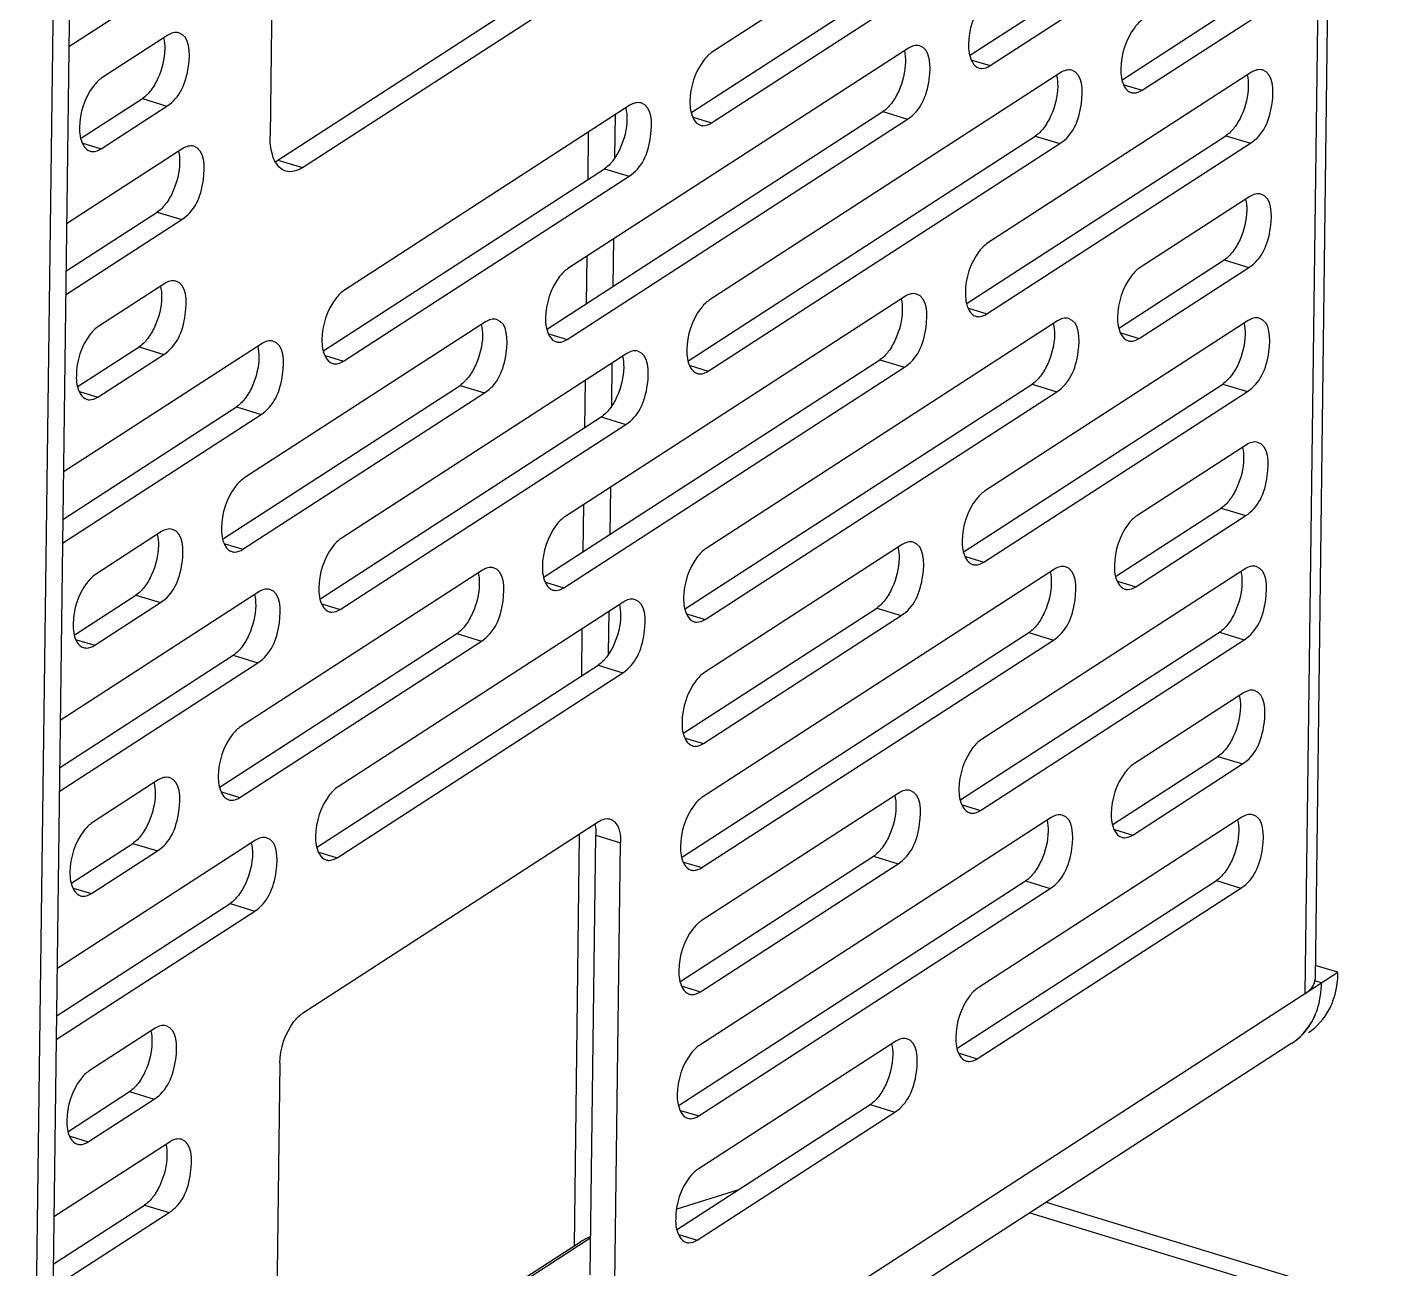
# Model space of a CAD drawing. Header units: millimetres. Extents: x -177 to 18421, y -5017 to 3255.
# Drawn here: x 4771.89 to 4789.21, y -3707.19 to -3691.48 of the extents above; entities that cross this region are included whole.
import ezdxf

# ---------------------------------------------------------------- set-up
doc = ezdxf.new("R2010")
doc.units = ezdxf.units.MM
doc.header["$LTSCALE"] = 46.255
doc.layers.get('0').update_dxf_attribs({"linetype": 'CONTINUOUS'})

msp = doc.modelspace()

# ---------------------------------------------------------------- linework, layer by layer
at = {"color": 7, "linetype": 'Continuous'}
for p, q in [((4788.512, -3668.345), (4788.058, -3703.712)), ((4788.635, -3668.382), (4788.185, -3703.532)), ((4775.273, -3668.723), (4774.964, -3692.853)), ((4772.679, -3671.233), (4772.102, -3716.298)), ((4785.009, -3688.911), (4780.561, -3691.792)), ((4780.549, -3692.69), (4784.997, -3689.809)), ((4784.073, -3691.965), (4787.41, -3689.805)), ((4772.417, -3691.724), (4773.888, -3690.771)), ((4775.373, -3693.256), (4778.987, -3690.915)), ((4785.999, -3692.276), (4787.389, -3691.376)), ((4773.671, -3691.579), (4772.837, -3692.12)), ((4783.042, -3691.743), (4778.733, -3694.534)), ((4784.968, -3692.054), (4780.52, -3694.934)), ((4783.842, -3691.895), (4784.073, -3691.965)), ((4787.381, -3692.049), (4784.045, -3694.21)), ((4785.768, -3692.206), (4785.999, -3692.276)), ((4773.348, -3692.382), (4773.659, -3692.477)), ((4772.825, -3693.017), (4773.659, -3692.477)), ((4779.518, -3692.467), (4775.904, -3694.808)), ((4782.719, -3692.546), (4783.031, -3692.641)), ((4778.722, -3695.431), (4783.031, -3692.641)), ((4780.318, -3692.619), (4780.549, -3692.69)), ((4784.645, -3692.856), (4784.957, -3692.951)), ((4787.058, -3692.852), (4787.369, -3692.947)), ((4773.859, -3693.016), (4772.388, -3693.969)), ((4772.594, -3692.947), (4772.825, -3693.017)), ((4780.509, -3695.832), (4784.957, -3692.951)), ((4784.033, -3695.108), (4787.369, -3692.947)), ((4775.061, -3693.161), (4775.373, -3693.256)), ((4779.195, -3693.27), (4779.507, -3693.365)), ((4775.893, -3695.706), (4779.507, -3693.365)), ((4787.361, -3693.621), (4785.971, -3694.521)), ((4772.376, -3694.867), (4773.848, -3693.914)), ((4773.536, -3693.819), (4773.848, -3693.914)), ((4787.037, -3694.424), (4787.349, -3694.519)), ((4785.959, -3695.419), (4787.349, -3694.519)), ((4773.631, -3694.722), (4772.797, -3695.262)), ((4783.002, -3694.885), (4778.693, -3697.676)), ((4783.802, -3695.037), (4784.033, -3695.108)), ((4777.691, -3695.209), (4774.633, -3697.189)), ((4784.928, -3695.196), (4780.48, -3698.077)), ((4787.341, -3695.192), (4784.004, -3697.353)), ((4785.728, -3695.348), (4785.959, -3695.419)), ((4774.862, -3695.483), (4772.348, -3697.111)), ((4773.307, -3695.525), (4773.619, -3695.62)), ((4778.491, -3695.361), (4778.722, -3695.431)), ((4772.785, -3696.16), (4773.619, -3695.62)), ((4775.661, -3695.635), (4775.893, -3695.706)), ((4779.478, -3695.61), (4775.864, -3697.95)), ((4782.679, -3695.688), (4782.991, -3695.783)), ((4778.682, -3698.574), (4782.991, -3695.783)), ((4780.278, -3695.762), (4780.509, -3695.832)), ((4777.368, -3696.012), (4777.679, -3696.107)), ((4784.605, -3695.999), (4784.917, -3696.094)), ((4787.017, -3695.995), (4787.329, -3696.09)), ((4772.554, -3696.09), (4772.785, -3696.16)), ((4774.621, -3698.087), (4777.679, -3696.107)), ((4780.469, -3698.975), (4784.917, -3696.094)), ((4783.993, -3698.25), (4787.329, -3696.09)), ((4772.336, -3698.009), (4774.85, -3696.381)), ((4774.538, -3696.286), (4774.85, -3696.381)), ((4775.852, -3698.848), (4779.466, -3696.507)), ((4779.155, -3696.412), (4779.466, -3696.507)), ((4787.32, -3696.763), (4785.93, -3697.663)), ((4786.997, -3697.566), (4787.309, -3697.661)), ((4785.919, -3698.561), (4787.309, -3697.661)), ((4773.59, -3697.864), (4772.756, -3698.405)), ((4774.39, -3698.017), (4774.621, -3698.087)), ((4782.962, -3698.028), (4780.46, -3699.648)), ((4783.762, -3698.18), (4783.993, -3698.25)), ((4777.651, -3698.351), (4774.593, -3700.332)), ((4784.888, -3698.339), (4780.44, -3701.219)), ((4787.3, -3698.334), (4783.964, -3700.495)), ((4774.821, -3698.625), (4772.307, -3700.254)), ((4778.45, -3698.503), (4778.682, -3698.574)), ((4785.688, -3698.491), (4785.919, -3698.561)), ((4772.745, -3699.302), (4773.579, -3698.762)), ((4773.267, -3698.667), (4773.579, -3698.762)), ((4775.621, -3698.778), (4775.852, -3698.848)), ((4779.438, -3698.752), (4775.824, -3701.093)), ((4780.237, -3698.904), (4780.469, -3698.975)), ((4780.448, -3700.546), (4782.95, -3698.926)), ((4782.639, -3698.831), (4782.95, -3698.926)), ((4777.328, -3699.154), (4777.639, -3699.249)), ((4784.565, -3699.141), (4784.876, -3699.236)), ((4786.977, -3699.137), (4787.289, -3699.232)), ((4772.514, -3699.232), (4772.745, -3699.302)), ((4774.581, -3701.23), (4777.639, -3699.249)), ((4780.428, -3702.117), (4784.876, -3699.236)), ((4783.953, -3701.393), (4787.289, -3699.232)), ((4774.498, -3699.428), (4774.81, -3699.523)), ((4772.296, -3701.152), (4774.81, -3699.523)), ((4775.812, -3701.991), (4779.426, -3699.65)), ((4779.114, -3699.555), (4779.426, -3699.65)), ((4787.28, -3699.906), (4785.89, -3700.806)), ((4780.217, -3700.476), (4780.448, -3700.546)), ((4786.957, -3700.709), (4787.269, -3700.804)), ((4785.879, -3701.704), (4787.269, -3700.804)), ((4773.55, -3701.007), (4772.716, -3701.547)), ((4774.35, -3701.159), (4774.581, -3701.23)), ((4782.922, -3701.17), (4780.42, -3702.791)), ((4783.721, -3701.322), (4783.953, -3701.393)), ((4779.126, -3701.532), (4775.373, -3703.963)), ((4784.848, -3701.481), (4780.4, -3704.362)), ((4787.26, -3701.477), (4783.924, -3703.638)), ((4779.087, -3701.706), (4779.399, -3701.801)), ((4785.647, -3701.633), (4785.879, -3701.704)), ((4774.781, -3701.768), (4772.267, -3703.396)), ((4772.705, -3702.445), (4773.539, -3701.905)), ((4773.227, -3701.81), (4773.539, -3701.905)), ((4775.581, -3701.92), (4775.812, -3701.991)), ((4779.327, -3707.368), (4779.399, -3701.801)), ((4780.197, -3702.047), (4780.428, -3702.117)), ((4780.408, -3703.689), (4782.91, -3702.068)), ((4782.599, -3701.973), (4782.91, -3702.068)), ((4786.937, -3702.28), (4787.248, -3702.375)), ((4772.473, -3702.375), (4772.705, -3702.445)), ((4780.388, -3705.26), (4784.836, -3702.379)), ((4783.912, -3704.535), (4787.248, -3702.375)), ((4784.524, -3702.284), (4784.836, -3702.379)), ((4774.458, -3702.571), (4774.77, -3702.666)), ((4772.256, -3704.294), (4774.77, -3702.666)), ((4772.131, -3714.028), (4788.475, -3703.442)), ((4788.475, -3703.442), (4788.187, -3703.355)), ((4780.177, -3703.618), (4780.408, -3703.689)), ((4773.51, -3704.149), (4772.676, -3704.69)), ((4787.893, -3704.339), (4772.124, -3714.552)), ((4782.881, -3704.313), (4780.379, -3705.933)), ((4783.681, -3704.465), (4783.912, -3704.535)), ((4775.089, -3704.592), (4775.018, -3710.159)), ((4772.664, -3705.587), (4773.498, -3705.047)), ((4773.187, -3704.952), (4773.498, -3705.047)), ((4780.157, -3705.189), (4780.388, -3705.26)), ((4780.368, -3706.831), (4782.87, -3705.211)), ((4782.558, -3705.116), (4782.87, -3705.211)), ((4772.433, -3705.517), (4772.664, -3705.587)), ((4773.698, -3705.586), (4772.227, -3706.539)), ((4773.375, -3706.389), (4773.687, -3706.484)), ((4772.215, -3707.436), (4773.687, -3706.484)), ((4784.577, -3706.487), (4843.129, -3724.335)), ((4780.137, -3706.761), (4780.368, -3706.831))]:
    msp.add_line(p, q, dxfattribs=at)
at = {"color": 3, "linetype": 'Continuous'}
for p, q in [((4772.471, -3671.368), (4771.893, -3716.433)), ((4780.302, -3692.553), (4784.685, -3689.714)), ((4783.826, -3691.829), (4787.098, -3689.71)), ((4775.061, -3693.161), (4778.675, -3690.82)), ((4785.752, -3692.14), (4787.078, -3691.281)), ((4772.578, -3692.881), (4773.348, -3692.382)), ((4778.475, -3695.295), (4782.719, -3692.546)), ((4779.327, -3693.123), (4779.334, -3692.586)), ((4778.987, -3693.404), (4778.995, -3692.806)), ((4780.262, -3695.696), (4784.645, -3692.856)), ((4783.786, -3694.971), (4787.058, -3692.852)), ((4775.645, -3695.569), (4779.195, -3693.27)), ((4772.38, -3694.567), (4773.536, -3693.819)), ((4779.306, -3694.756), (4779.314, -3694.157)), ((4778.967, -3694.976), (4778.975, -3694.377)), ((4785.712, -3695.282), (4787.037, -3694.424)), ((4772.538, -3696.023), (4773.307, -3695.525)), ((4778.434, -3698.437), (4782.679, -3695.688)), ((4779.287, -3696.266), (4779.294, -3695.729)), ((4774.374, -3697.95), (4777.368, -3696.012)), ((4778.947, -3696.547), (4778.955, -3695.948)), ((4780.221, -3698.838), (4784.605, -3695.999)), ((4783.746, -3698.114), (4787.017, -3695.995)), ((4772.34, -3697.71), (4774.538, -3696.286)), ((4775.605, -3698.711), (4779.155, -3696.412)), ((4779.266, -3697.898), (4779.274, -3697.3)), ((4778.927, -3698.118), (4778.935, -3697.52)), ((4785.672, -3698.425), (4786.997, -3697.566)), ((4772.498, -3699.166), (4773.267, -3698.667)), ((4779.247, -3699.408), (4779.254, -3698.871)), ((4780.201, -3700.409), (4782.639, -3698.831)), ((4774.334, -3701.093), (4777.328, -3699.154)), ((4778.907, -3699.689), (4778.914, -3699.091)), ((4780.181, -3701.981), (4784.565, -3699.141)), ((4783.705, -3701.256), (4786.977, -3699.137)), ((4772.3, -3700.852), (4774.498, -3699.428)), ((4775.565, -3701.854), (4779.114, -3699.555)), ((4785.631, -3701.567), (4786.957, -3700.709)), ((4778.814, -3706.905), (4778.881, -3701.703)), ((4779.016, -3707.273), (4779.087, -3701.706)), ((4772.457, -3702.308), (4773.227, -3701.81)), ((4780.161, -3703.552), (4782.599, -3701.973)), ((4783.665, -3704.399), (4786.937, -3702.28)), ((4780.141, -3705.123), (4784.524, -3702.284)), ((4772.259, -3703.995), (4774.458, -3702.571)), ((4788.267, -3703.577), (4788.179, -3703.551)), ((4772.417, -3705.451), (4773.187, -3704.952)), ((4780.121, -3706.694), (4782.558, -3705.116)), ((4780.892, -3706.195), (4780.111, -3706.442)), ((4772.219, -3707.137), (4773.375, -3706.389)), ((4784.785, -3706.352), (4843.131, -3724.137)), ((4779.022, -3706.802), (4775.028, -3709.389)), ((4778.89, -3706.856), (4775.028, -3709.357))]:
    msp.add_line(p, q, dxfattribs=at)
for centre, radius, start, end in [((4774.841, -3692.822), 0.405, 298.815, 302.9707), ((4787.091, -3703.564), 1.176, 350.7428, 359.3312), ((4779.292, -3707.478), 0.741, 111.571, 122.9199)]:
    msp.add_arc(centre, radius, start, end, dxfattribs=at)
at = {"color": 7, "linetype": 'Continuous'}
for centre, radius, start, end in [((4787.289, -3703.428), 1.186, 352.263, 359.3087), ((4788.037, -3703.53), 0.148, 349.8998, 358.9923), ((4787.35, -3703.435), 1.125, 350.6682, 352.2163), ((4787.576, -3703.5), 0.89, 332.2725, 338.7882), ((4787.527, -3703.48), 0.942, 338.7595, 341.3132)]:
    msp.add_arc(centre, radius, start, end, dxfattribs=at)
for points, knots in [([(4784.085, -3691.068), (4784.043, -3691.094), (4783.879, -3691.267), (4783.804, -3691.512), (4783.801, -3691.697)], [0, 0, 0, 0, 0.211066, 1, 1, 1, 1]), ([(4786.011, -3691.378), (4785.969, -3691.405), (4785.805, -3691.578), (4785.73, -3691.822), (4785.727, -3692.007)], [0, 0, 0, 0, 0.211066, 1, 1, 1, 1]), ([(4773.659, -3692.477), (4773.82, -3692.373), (4773.962, -3692.067), (4773.951, -3691.593), (4773.811, -3691.55)], [0, 0, 0, 0, 0.566412, 1, 1, 1, 1]), ([(4783.031, -3692.641), (4783.192, -3692.537), (4783.334, -3692.23), (4783.322, -3691.756), (4783.182, -3691.713)], [0, 0, 0, 0, 0.566412, 1, 1, 1, 1]), ([(4783.801, -3691.697), (4783.801, -3691.733), (4783.805, -3691.841), (4783.861, -3691.973), (4783.934, -3691.995)], [0, 0, 0, 0, 0.326495, 1, 1, 1, 1]), ([(4780.561, -3691.792), (4780.519, -3691.819), (4780.355, -3691.992), (4780.279, -3692.236), (4780.277, -3692.421)], [0, 0, 0, 0, 0.211066, 1, 1, 1, 1]), ([(4783.934, -3691.995), (4783.939, -3691.996), (4783.95, -3691.999), (4783.962, -3692), (4783.968, -3692)], [0, 0, 0, 0, 0.496206, 1, 1, 1, 1]), ([(4784.957, -3692.951), (4785.117, -3692.847), (4785.26, -3692.541), (4785.248, -3692.067), (4785.108, -3692.024)], [0, 0, 0, 0, 0.566412, 1, 1, 1, 1]), ([(4785.727, -3692.007), (4785.727, -3692.044), (4785.731, -3692.151), (4785.787, -3692.284), (4785.86, -3692.306)], [0, 0, 0, 0, 0.326495, 1, 1, 1, 1]), ([(4787.369, -3692.947), (4787.53, -3692.843), (4787.672, -3692.537), (4787.661, -3692.063), (4787.521, -3692.02)], [0, 0, 0, 0, 0.566412, 1, 1, 1, 1]), ([(4772.837, -3692.12), (4772.795, -3692.147), (4772.631, -3692.319), (4772.556, -3692.564), (4772.553, -3692.749)], [0, 0, 0, 0, 0.211066, 1, 1, 1, 1]), ([(4785.86, -3692.306), (4785.865, -3692.307), (4785.876, -3692.31), (4785.888, -3692.311), (4785.893, -3692.311)], [0, 0, 0, 0, 0.496206, 1, 1, 1, 1]), ([(4779.507, -3693.365), (4779.667, -3693.261), (4779.81, -3692.954), (4779.798, -3692.48), (4779.658, -3692.438)], [0, 0, 0, 0, 0.566412, 1, 1, 1, 1]), ([(4780.277, -3692.421), (4780.276, -3692.457), (4780.281, -3692.565), (4780.337, -3692.697), (4780.409, -3692.719)], [0, 0, 0, 0, 0.326495, 1, 1, 1, 1]), ([(4772.553, -3692.749), (4772.553, -3692.785), (4772.557, -3692.893), (4772.613, -3693.025), (4772.686, -3693.047)], [0, 0, 0, 0, 0.326495, 1, 1, 1, 1]), ([(4780.409, -3692.719), (4780.415, -3692.721), (4780.426, -3692.723), (4780.437, -3692.724), (4780.443, -3692.725)], [0, 0, 0, 0, 0.496206, 1, 1, 1, 1]), ([(4772.686, -3693.047), (4772.691, -3693.049), (4772.702, -3693.051), (4772.714, -3693.052), (4772.719, -3693.052)], [0, 0, 0, 0, 0.496206, 1, 1, 1, 1]), ([(4773.848, -3693.914), (4774.008, -3693.81), (4774.151, -3693.503), (4774.139, -3693.029), (4773.999, -3692.986)], [0, 0, 0, 0, 0.566412, 1, 1, 1, 1]), ([(4775.163, -3693.3), (4775.101, -3693.281), (4775.031, -3693.202), (4775, -3693.116), (4774.993, -3693.09)], [0, 0, 0, 0, 0.701264, 1, 1, 1, 1]), ([(4787.349, -3694.519), (4787.51, -3694.415), (4787.652, -3694.108), (4787.641, -3693.634), (4787.501, -3693.591)], [0, 0, 0, 0, 0.566412, 1, 1, 1, 1]), ([(4784.045, -3694.21), (4784.003, -3694.237), (4783.839, -3694.41), (4783.763, -3694.654), (4783.761, -3694.839)], [0, 0, 0, 0, 0.211066, 1, 1, 1, 1]), ([(4778.733, -3694.534), (4778.692, -3694.56), (4778.528, -3694.733), (4778.452, -3694.978), (4778.45, -3695.162)], [0, 0, 0, 0, 0.211066, 1, 1, 1, 1]), ([(4785.971, -3694.521), (4785.929, -3694.548), (4785.765, -3694.721), (4785.689, -3694.965), (4785.687, -3695.15)], [0, 0, 0, 0, 0.211066, 1, 1, 1, 1]), ([(4773.619, -3695.62), (4773.78, -3695.516), (4773.922, -3695.209), (4773.911, -3694.735), (4773.771, -3694.693)], [0, 0, 0, 0, 0.566412, 1, 1, 1, 1]), ([(4775.904, -3694.808), (4775.863, -3694.835), (4775.699, -3695.008), (4775.623, -3695.252), (4775.62, -3695.437)], [0, 0, 0, 0, 0.211066, 1, 1, 1, 1]), ([(4780.52, -3694.934), (4780.479, -3694.961), (4780.315, -3695.134), (4780.239, -3695.378), (4780.237, -3695.563)], [0, 0, 0, 0, 0.211066, 1, 1, 1, 1]), ([(4782.991, -3695.783), (4783.151, -3695.679), (4783.294, -3695.373), (4783.282, -3694.898), (4783.142, -3694.856)], [0, 0, 0, 0, 0.566412, 1, 1, 1, 1]), ([(4783.761, -3694.839), (4783.761, -3694.876), (4783.765, -3694.983), (4783.821, -3695.115), (4783.893, -3695.137)], [0, 0, 0, 0, 0.326495, 1, 1, 1, 1]), ([(4777.679, -3696.107), (4777.84, -3696.003), (4777.982, -3695.696), (4777.971, -3695.222), (4777.831, -3695.179)], [0, 0, 0, 0, 0.566412, 1, 1, 1, 1]), ([(4778.45, -3695.162), (4778.449, -3695.199), (4778.454, -3695.307), (4778.51, -3695.439), (4778.582, -3695.461)], [0, 0, 0, 0, 0.326495, 1, 1, 1, 1]), ([(4783.893, -3695.137), (4783.899, -3695.139), (4783.91, -3695.142), (4783.922, -3695.143), (4783.927, -3695.143)], [0, 0, 0, 0, 0.496206, 1, 1, 1, 1]), ([(4784.917, -3696.094), (4785.077, -3695.99), (4785.22, -3695.683), (4785.208, -3695.209), (4785.068, -3695.167)], [0, 0, 0, 0, 0.566412, 1, 1, 1, 1]), ([(4785.687, -3695.15), (4785.686, -3695.186), (4785.691, -3695.294), (4785.747, -3695.426), (4785.819, -3695.448)], [0, 0, 0, 0, 0.326495, 1, 1, 1, 1]), ([(4787.329, -3696.09), (4787.49, -3695.986), (4787.632, -3695.679), (4787.62, -3695.205), (4787.48, -3695.163)], [0, 0, 0, 0, 0.566412, 1, 1, 1, 1]), ([(4772.797, -3695.262), (4772.755, -3695.289), (4772.591, -3695.462), (4772.515, -3695.706), (4772.513, -3695.891)], [0, 0, 0, 0, 0.211066, 1, 1, 1, 1]), ([(4774.85, -3696.381), (4775.011, -3696.277), (4775.153, -3695.97), (4775.142, -3695.496), (4775.001, -3695.454)], [0, 0, 0, 0, 0.566412, 1, 1, 1, 1]), ([(4775.62, -3695.437), (4775.62, -3695.473), (4775.624, -3695.581), (4775.681, -3695.713), (4775.753, -3695.735)], [0, 0, 0, 0, 0.326495, 1, 1, 1, 1]), ([(4778.582, -3695.461), (4778.588, -3695.462), (4778.599, -3695.465), (4778.61, -3695.466), (4778.616, -3695.466)], [0, 0, 0, 0, 0.496206, 1, 1, 1, 1]), ([(4785.819, -3695.448), (4785.825, -3695.45), (4785.836, -3695.452), (4785.847, -3695.453), (4785.853, -3695.454)], [0, 0, 0, 0, 0.496206, 1, 1, 1, 1]), ([(4779.466, -3696.507), (4779.627, -3696.404), (4779.769, -3696.097), (4779.758, -3695.623), (4779.618, -3695.58)], [0, 0, 0, 0, 0.566412, 1, 1, 1, 1]), ([(4780.237, -3695.563), (4780.236, -3695.6), (4780.24, -3695.707), (4780.297, -3695.84), (4780.369, -3695.862)], [0, 0, 0, 0, 0.326495, 1, 1, 1, 1]), ([(4775.753, -3695.735), (4775.758, -3695.737), (4775.769, -3695.739), (4775.781, -3695.74), (4775.787, -3695.74)], [0, 0, 0, 0, 0.496206, 1, 1, 1, 1]), ([(4780.369, -3695.862), (4780.374, -3695.863), (4780.386, -3695.866), (4780.397, -3695.867), (4780.403, -3695.867)], [0, 0, 0, 0, 0.496206, 1, 1, 1, 1]), ([(4772.513, -3695.891), (4772.512, -3695.928), (4772.517, -3696.035), (4772.573, -3696.167), (4772.645, -3696.189)], [0, 0, 0, 0, 0.326495, 1, 1, 1, 1]), ([(4772.645, -3696.189), (4772.651, -3696.191), (4772.662, -3696.194), (4772.673, -3696.195), (4772.679, -3696.195)], [0, 0, 0, 0, 0.496206, 1, 1, 1, 1]), ([(4787.309, -3697.661), (4787.469, -3697.557), (4787.612, -3697.251), (4787.6, -3696.776), (4787.46, -3696.734)], [0, 0, 0, 0, 0.566412, 1, 1, 1, 1]), ([(4774.633, -3697.189), (4774.591, -3697.216), (4774.427, -3697.389), (4774.352, -3697.633), (4774.349, -3697.818)], [0, 0, 0, 0, 0.211066, 1, 1, 1, 1]), ([(4784.004, -3697.353), (4783.963, -3697.379), (4783.799, -3697.552), (4783.723, -3697.797), (4783.721, -3697.982)], [0, 0, 0, 0, 0.211066, 1, 1, 1, 1]), ([(4778.693, -3697.676), (4778.652, -3697.703), (4778.488, -3697.876), (4778.412, -3698.12), (4778.409, -3698.305)], [0, 0, 0, 0, 0.211066, 1, 1, 1, 1]), ([(4785.93, -3697.663), (4785.889, -3697.69), (4785.725, -3697.863), (4785.649, -3698.107), (4785.647, -3698.292)], [0, 0, 0, 0, 0.211066, 1, 1, 1, 1]), ([(4773.579, -3698.762), (4773.739, -3698.658), (4773.882, -3698.352), (4773.87, -3697.878), (4773.73, -3697.835)], [0, 0, 0, 0, 0.566412, 1, 1, 1, 1]), ([(4774.349, -3697.818), (4774.349, -3697.855), (4774.353, -3697.962), (4774.409, -3698.095), (4774.482, -3698.117)], [0, 0, 0, 0, 0.326495, 1, 1, 1, 1]), ([(4775.864, -3697.95), (4775.822, -3697.977), (4775.658, -3698.15), (4775.582, -3698.394), (4775.58, -3698.579)], [0, 0, 0, 0, 0.211066, 1, 1, 1, 1]), ([(4774.482, -3698.117), (4774.487, -3698.118), (4774.498, -3698.121), (4774.51, -3698.122), (4774.515, -3698.122)], [0, 0, 0, 0, 0.496206, 1, 1, 1, 1]), ([(4780.48, -3698.077), (4780.439, -3698.104), (4780.275, -3698.277), (4780.199, -3698.521), (4780.196, -3698.706)], [0, 0, 0, 0, 0.211066, 1, 1, 1, 1]), ([(4782.95, -3698.926), (4783.111, -3698.822), (4783.253, -3698.515), (4783.242, -3698.041), (4783.102, -3697.998)], [0, 0, 0, 0, 0.566412, 1, 1, 1, 1]), ([(4783.721, -3697.982), (4783.72, -3698.018), (4783.725, -3698.126), (4783.781, -3698.258), (4783.853, -3698.28)], [0, 0, 0, 0, 0.326495, 1, 1, 1, 1]), ([(4783.853, -3698.28), (4783.859, -3698.281), (4783.87, -3698.284), (4783.881, -3698.285), (4783.887, -3698.285)], [0, 0, 0, 0, 0.496206, 1, 1, 1, 1]), ([(4785.647, -3698.292), (4785.646, -3698.329), (4785.65, -3698.436), (4785.707, -3698.569), (4785.779, -3698.591)], [0, 0, 0, 0, 0.326495, 1, 1, 1, 1]), ([(4772.756, -3698.405), (4772.715, -3698.432), (4772.551, -3698.604), (4772.475, -3698.849), (4772.473, -3699.034)], [0, 0, 0, 0, 0.211066, 1, 1, 1, 1]), ([(4777.639, -3699.249), (4777.8, -3699.145), (4777.942, -3698.839), (4777.931, -3698.364), (4777.791, -3698.322)], [0, 0, 0, 0, 0.566412, 1, 1, 1, 1]), ([(4778.409, -3698.305), (4778.409, -3698.342), (4778.413, -3698.449), (4778.47, -3698.581), (4778.542, -3698.603)], [0, 0, 0, 0, 0.326495, 1, 1, 1, 1]), ([(4784.876, -3699.236), (4785.037, -3699.132), (4785.179, -3698.826), (4785.168, -3698.352), (4785.028, -3698.309)], [0, 0, 0, 0, 0.566412, 1, 1, 1, 1]), ([(4787.289, -3699.232), (4787.449, -3699.128), (4787.592, -3698.822), (4787.58, -3698.348), (4787.44, -3698.305)], [0, 0, 0, 0, 0.566412, 1, 1, 1, 1]), ([(4774.81, -3699.523), (4774.97, -3699.419), (4775.113, -3699.113), (4775.101, -3698.639), (4774.961, -3698.596)], [0, 0, 0, 0, 0.566412, 1, 1, 1, 1]), ([(4775.58, -3698.579), (4775.58, -3698.616), (4775.584, -3698.723), (4775.64, -3698.856), (4775.712, -3698.878)], [0, 0, 0, 0, 0.326495, 1, 1, 1, 1]), ([(4778.542, -3698.603), (4778.547, -3698.605), (4778.558, -3698.607), (4778.57, -3698.608), (4778.576, -3698.609)], [0, 0, 0, 0, 0.496206, 1, 1, 1, 1]), ([(4785.779, -3698.591), (4785.784, -3698.592), (4785.796, -3698.595), (4785.807, -3698.596), (4785.813, -3698.596)], [0, 0, 0, 0, 0.496206, 1, 1, 1, 1]), ([(4779.426, -3699.65), (4779.587, -3699.546), (4779.729, -3699.239), (4779.718, -3698.765), (4779.577, -3698.723)], [0, 0, 0, 0, 0.566412, 1, 1, 1, 1]), ([(4780.196, -3698.706), (4780.196, -3698.742), (4780.2, -3698.85), (4780.257, -3698.982), (4780.329, -3699.004)], [0, 0, 0, 0, 0.326495, 1, 1, 1, 1]), ([(4775.712, -3698.878), (4775.718, -3698.879), (4775.729, -3698.882), (4775.741, -3698.883), (4775.746, -3698.883)], [0, 0, 0, 0, 0.496206, 1, 1, 1, 1]), ([(4772.473, -3699.034), (4772.472, -3699.07), (4772.476, -3699.178), (4772.533, -3699.31), (4772.605, -3699.332)], [0, 0, 0, 0, 0.326495, 1, 1, 1, 1]), ([(4780.329, -3699.004), (4780.334, -3699.006), (4780.345, -3699.008), (4780.357, -3699.009), (4780.363, -3699.01)], [0, 0, 0, 0, 0.496206, 1, 1, 1, 1]), ([(4772.605, -3699.332), (4772.61, -3699.334), (4772.622, -3699.336), (4772.633, -3699.337), (4772.639, -3699.337)], [0, 0, 0, 0, 0.496206, 1, 1, 1, 1]), ([(4780.46, -3699.648), (4780.418, -3699.675), (4780.254, -3699.848), (4780.179, -3700.092), (4780.176, -3700.277)], [0, 0, 0, 0, 0.211066, 1, 1, 1, 1]), ([(4787.269, -3700.804), (4787.429, -3700.7), (4787.572, -3700.393), (4787.56, -3699.919), (4787.42, -3699.876)], [0, 0, 0, 0, 0.566412, 1, 1, 1, 1]), ([(4774.593, -3700.332), (4774.551, -3700.359), (4774.387, -3700.532), (4774.311, -3700.776), (4774.309, -3700.961)], [0, 0, 0, 0, 0.211066, 1, 1, 1, 1]), ([(4780.176, -3700.277), (4780.176, -3700.314), (4780.18, -3700.421), (4780.236, -3700.554), (4780.309, -3700.575)], [0, 0, 0, 0, 0.326495, 1, 1, 1, 1]), ([(4783.964, -3700.495), (4783.923, -3700.522), (4783.759, -3700.695), (4783.683, -3700.939), (4783.68, -3701.124)], [0, 0, 0, 0, 0.211066, 1, 1, 1, 1]), ([(4780.309, -3700.575), (4780.314, -3700.577), (4780.325, -3700.58), (4780.337, -3700.581), (4780.342, -3700.581)], [0, 0, 0, 0, 0.496206, 1, 1, 1, 1]), ([(4785.89, -3700.806), (4785.849, -3700.833), (4785.685, -3701.006), (4785.609, -3701.25), (4785.606, -3701.435)], [0, 0, 0, 0, 0.211066, 1, 1, 1, 1]), ([(4773.539, -3701.905), (4773.699, -3701.801), (4773.842, -3701.494), (4773.83, -3701.02), (4773.69, -3700.978)], [0, 0, 0, 0, 0.566412, 1, 1, 1, 1]), ([(4774.309, -3700.961), (4774.308, -3700.997), (4774.313, -3701.105), (4774.369, -3701.237), (4774.441, -3701.259)], [0, 0, 0, 0, 0.326495, 1, 1, 1, 1]), ([(4775.824, -3701.093), (4775.782, -3701.12), (4775.618, -3701.293), (4775.542, -3701.537), (4775.54, -3701.722)], [0, 0, 0, 0, 0.211066, 1, 1, 1, 1]), ([(4780.44, -3701.219), (4780.398, -3701.246), (4780.234, -3701.419), (4780.158, -3701.663), (4780.156, -3701.848)], [0, 0, 0, 0, 0.211066, 1, 1, 1, 1]), ([(4782.91, -3702.068), (4783.071, -3701.964), (4783.213, -3701.658), (4783.202, -3701.183), (4783.062, -3701.141)], [0, 0, 0, 0, 0.566412, 1, 1, 1, 1]), ([(4783.68, -3701.124), (4783.68, -3701.161), (4783.684, -3701.268), (4783.741, -3701.4), (4783.813, -3701.422)], [0, 0, 0, 0, 0.326495, 1, 1, 1, 1]), ([(4774.441, -3701.259), (4774.447, -3701.261), (4774.458, -3701.263), (4774.469, -3701.264), (4774.475, -3701.264)], [0, 0, 0, 0, 0.496206, 1, 1, 1, 1]), ([(4772.716, -3701.547), (4772.675, -3701.574), (4772.511, -3701.747), (4772.435, -3701.991), (4772.432, -3702.176)], [0, 0, 0, 0, 0.211066, 1, 1, 1, 1]), ([(4779.232, -3701.497), (4779.238, -3701.498), (4779.249, -3701.499), (4779.261, -3701.501), (4779.266, -3701.503)], [0, 0, 0, 0, 0.503784, 1, 1, 1, 1]), ([(4779.266, -3701.503), (4779.287, -3701.509), (4779.386, -3701.575), (4779.4, -3701.71), (4779.399, -3701.801)], [0, 0, 0, 0, 0.193314, 1, 1, 1, 1]), ([(4783.813, -3701.422), (4783.818, -3701.424), (4783.83, -3701.427), (4783.841, -3701.427), (4783.847, -3701.428)], [0, 0, 0, 0, 0.496206, 1, 1, 1, 1]), ([(4784.836, -3702.379), (4784.997, -3702.275), (4785.139, -3701.968), (4785.128, -3701.494), (4784.987, -3701.452)], [0, 0, 0, 0, 0.566412, 1, 1, 1, 1]), ([(4785.606, -3701.435), (4785.606, -3701.471), (4785.61, -3701.579), (4785.667, -3701.711), (4785.739, -3701.733)], [0, 0, 0, 0, 0.326495, 1, 1, 1, 1]), ([(4787.248, -3702.375), (4787.409, -3702.271), (4787.551, -3701.964), (4787.54, -3701.49), (4787.4, -3701.448)], [0, 0, 0, 0, 0.566412, 1, 1, 1, 1]), ([(4774.77, -3702.666), (4774.93, -3702.562), (4775.072, -3702.255), (4775.061, -3701.781), (4774.921, -3701.739)], [0, 0, 0, 0, 0.566412, 1, 1, 1, 1]), ([(4775.54, -3701.722), (4775.539, -3701.758), (4775.544, -3701.866), (4775.6, -3701.998), (4775.672, -3702.02)], [0, 0, 0, 0, 0.326495, 1, 1, 1, 1]), ([(4785.739, -3701.733), (4785.744, -3701.735), (4785.755, -3701.737), (4785.767, -3701.738), (4785.773, -3701.739)], [0, 0, 0, 0, 0.496206, 1, 1, 1, 1]), ([(4780.156, -3701.848), (4780.156, -3701.885), (4780.16, -3701.992), (4780.216, -3702.125), (4780.288, -3702.147)], [0, 0, 0, 0, 0.326495, 1, 1, 1, 1]), ([(4775.672, -3702.02), (4775.678, -3702.022), (4775.689, -3702.024), (4775.7, -3702.025), (4775.706, -3702.025)], [0, 0, 0, 0, 0.496206, 1, 1, 1, 1]), ([(4772.432, -3702.176), (4772.432, -3702.213), (4772.436, -3702.32), (4772.493, -3702.452), (4772.565, -3702.474)], [0, 0, 0, 0, 0.326495, 1, 1, 1, 1]), ([(4780.288, -3702.147), (4780.294, -3702.148), (4780.305, -3702.151), (4780.317, -3702.152), (4780.322, -3702.152)], [0, 0, 0, 0, 0.496206, 1, 1, 1, 1]), ([(4772.565, -3702.474), (4772.57, -3702.476), (4772.581, -3702.479), (4772.593, -3702.48), (4772.599, -3702.48)], [0, 0, 0, 0, 0.496206, 1, 1, 1, 1]), ([(4780.42, -3702.791), (4780.378, -3702.818), (4780.214, -3702.991), (4780.138, -3703.235), (4780.136, -3703.42)], [0, 0, 0, 0, 0.211066, 1, 1, 1, 1]), ([(4780.136, -3703.42), (4780.135, -3703.456), (4780.14, -3703.564), (4780.196, -3703.696), (4780.268, -3703.718)], [0, 0, 0, 0, 0.326495, 1, 1, 1, 1]), ([(4783.924, -3703.638), (4783.882, -3703.664), (4783.718, -3703.837), (4783.643, -3704.082), (4783.64, -3704.267)], [0, 0, 0, 0, 0.211066, 1, 1, 1, 1]), ([(4788.058, -3703.712), (4788.073, -3703.703), (4788.101, -3703.683), (4788.126, -3703.659), (4788.136, -3703.647)], [0, 0, 0, 0, 0.524595, 1, 1, 1, 1]), ([(4788.136, -3703.647), (4788.148, -3703.633), (4788.168, -3703.605), (4788.18, -3703.572), (4788.183, -3703.556)], [0, 0, 0, 0, 0.525664, 1, 1, 1, 1]), ([(4780.268, -3703.718), (4780.274, -3703.72), (4780.285, -3703.722), (4780.296, -3703.723), (4780.302, -3703.723)], [0, 0, 0, 0, 0.496206, 1, 1, 1, 1]), ([(4775.089, -3704.592), (4775.092, -3704.407), (4775.168, -3704.163), (4775.332, -3703.99), (4775.373, -3703.963)], [0, 0, 0, 0, 0.788934, 1, 1, 1, 1]), ([(4773.498, -3705.047), (4773.659, -3704.943), (4773.801, -3704.637), (4773.79, -3704.163), (4773.65, -3704.12)], [0, 0, 0, 0, 0.566412, 1, 1, 1, 1]), ([(4782.87, -3705.211), (4783.03, -3705.107), (4783.173, -3704.8), (4783.161, -3704.326), (4783.021, -3704.283)], [0, 0, 0, 0, 0.566412, 1, 1, 1, 1]), ([(4783.64, -3704.267), (4783.64, -3704.303), (4783.644, -3704.411), (4783.7, -3704.543), (4783.773, -3704.565)], [0, 0, 0, 0, 0.326495, 1, 1, 1, 1]), ([(4780.4, -3704.362), (4780.358, -3704.389), (4780.194, -3704.562), (4780.118, -3704.806), (4780.116, -3704.991)], [0, 0, 0, 0, 0.211066, 1, 1, 1, 1]), ([(4772.676, -3704.69), (4772.634, -3704.717), (4772.47, -3704.889), (4772.394, -3705.134), (4772.392, -3705.319)], [0, 0, 0, 0, 0.211066, 1, 1, 1, 1]), ([(4783.773, -3704.565), (4783.778, -3704.566), (4783.789, -3704.569), (4783.801, -3704.57), (4783.806, -3704.57)], [0, 0, 0, 0, 0.496206, 1, 1, 1, 1]), ([(4780.116, -3704.991), (4780.115, -3705.027), (4780.12, -3705.135), (4780.176, -3705.267), (4780.248, -3705.289)], [0, 0, 0, 0, 0.326495, 1, 1, 1, 1]), ([(4772.392, -3705.319), (4772.392, -3705.355), (4772.396, -3705.463), (4772.452, -3705.595), (4772.524, -3705.617)], [0, 0, 0, 0, 0.326495, 1, 1, 1, 1]), ([(4780.248, -3705.289), (4780.254, -3705.291), (4780.265, -3705.293), (4780.276, -3705.294), (4780.282, -3705.295)], [0, 0, 0, 0, 0.496206, 1, 1, 1, 1]), ([(4773.687, -3706.484), (4773.847, -3706.38), (4773.99, -3706.073), (4773.978, -3705.599), (4773.838, -3705.556)], [0, 0, 0, 0, 0.566412, 1, 1, 1, 1]), ([(4772.524, -3705.617), (4772.53, -3705.619), (4772.541, -3705.621), (4772.553, -3705.622), (4772.558, -3705.622)], [0, 0, 0, 0, 0.496206, 1, 1, 1, 1]), ([(4780.379, -3705.933), (4780.338, -3705.96), (4780.174, -3706.133), (4780.098, -3706.377), (4780.096, -3706.562)], [0, 0, 0, 0, 0.211066, 1, 1, 1, 1]), ([(4780.096, -3706.562), (4780.095, -3706.599), (4780.099, -3706.706), (4780.156, -3706.839), (4780.228, -3706.86)], [0, 0, 0, 0, 0.326495, 1, 1, 1, 1]), ([(4780.228, -3706.86), (4780.233, -3706.862), (4780.245, -3706.865), (4780.256, -3706.866), (4780.262, -3706.866)], [0, 0, 0, 0, 0.496206, 1, 1, 1, 1])]:
    msp.add_open_spline(points, degree=3, knots=knots, dxfattribs=at)
for points in [[(4773.811, -3691.55), (4773.765, -3691.536), (4773.711, -3691.554), (4773.671, -3691.579)], [(4783.182, -3691.713), (4783.137, -3691.699), (4783.082, -3691.717), (4783.042, -3691.743)], [(4783.968, -3692), (4784.005, -3692.001), (4784.042, -3691.986), (4784.073, -3691.965)], [(4785.108, -3692.024), (4785.063, -3692.01), (4785.008, -3692.028), (4784.968, -3692.054)], [(4787.521, -3692.02), (4787.475, -3692.006), (4787.421, -3692.024), (4787.381, -3692.049)], [(4785.893, -3692.311), (4785.931, -3692.312), (4785.968, -3692.296), (4785.999, -3692.276)], [(4779.658, -3692.438), (4779.612, -3692.424), (4779.558, -3692.441), (4779.518, -3692.467)], [(4780.443, -3692.725), (4780.48, -3692.725), (4780.518, -3692.71), (4780.549, -3692.69)], [(4774.993, -3693.09), (4774.97, -3693.014), (4774.963, -3692.932), (4774.964, -3692.853)], [(4772.719, -3693.052), (4772.757, -3693.053), (4772.794, -3693.038), (4772.825, -3693.017)], [(4773.999, -3692.986), (4773.954, -3692.972), (4773.899, -3692.99), (4773.859, -3693.016)], [(4775.373, -3693.256), (4775.313, -3693.295), (4775.231, -3693.321), (4775.163, -3693.3)], [(4787.501, -3693.591), (4787.455, -3693.577), (4787.401, -3693.595), (4787.361, -3693.621)], [(4773.771, -3694.693), (4773.725, -3694.679), (4773.671, -3694.696), (4773.631, -3694.722)], [(4783.142, -3694.856), (4783.097, -3694.842), (4783.042, -3694.859), (4783.002, -3694.885)], [(4777.831, -3695.179), (4777.785, -3695.165), (4777.731, -3695.183), (4777.691, -3695.209)], [(4783.927, -3695.143), (4783.964, -3695.143), (4784.002, -3695.128), (4784.033, -3695.108)], [(4785.068, -3695.167), (4785.022, -3695.153), (4784.968, -3695.17), (4784.928, -3695.196)], [(4787.48, -3695.163), (4787.435, -3695.149), (4787.38, -3695.166), (4787.341, -3695.192)], [(4775.001, -3695.454), (4774.956, -3695.44), (4774.902, -3695.457), (4774.862, -3695.483)], [(4778.616, -3695.466), (4778.653, -3695.467), (4778.691, -3695.452), (4778.722, -3695.431)], [(4785.853, -3695.454), (4785.89, -3695.454), (4785.928, -3695.439), (4785.959, -3695.419)], [(4779.618, -3695.58), (4779.572, -3695.566), (4779.518, -3695.584), (4779.478, -3695.61)], [(4775.787, -3695.74), (4775.824, -3695.741), (4775.861, -3695.726), (4775.893, -3695.706)], [(4780.403, -3695.867), (4780.44, -3695.868), (4780.478, -3695.852), (4780.509, -3695.832)], [(4772.679, -3696.195), (4772.716, -3696.195), (4772.754, -3696.18), (4772.785, -3696.16)], [(4787.46, -3696.734), (4787.415, -3696.72), (4787.36, -3696.737), (4787.32, -3696.763)], [(4773.73, -3697.835), (4773.685, -3697.821), (4773.63, -3697.839), (4773.59, -3697.864)], [(4774.515, -3698.122), (4774.553, -3698.123), (4774.59, -3698.107), (4774.621, -3698.087)], [(4783.102, -3697.998), (4783.056, -3697.984), (4783.002, -3698.002), (4782.962, -3698.028)], [(4783.887, -3698.285), (4783.924, -3698.286), (4783.962, -3698.271), (4783.993, -3698.25)], [(4785.028, -3698.309), (4784.982, -3698.295), (4784.928, -3698.313), (4784.888, -3698.339)], [(4787.44, -3698.305), (4787.395, -3698.291), (4787.34, -3698.309), (4787.3, -3698.334)], [(4777.791, -3698.322), (4777.745, -3698.308), (4777.691, -3698.325), (4777.651, -3698.351)], [(4774.961, -3698.596), (4774.916, -3698.582), (4774.861, -3698.6), (4774.821, -3698.625)], [(4778.576, -3698.609), (4778.613, -3698.609), (4778.65, -3698.594), (4778.682, -3698.574)], [(4785.813, -3698.596), (4785.85, -3698.597), (4785.888, -3698.581), (4785.919, -3698.561)], [(4779.577, -3698.723), (4779.532, -3698.709), (4779.478, -3698.726), (4779.438, -3698.752)], [(4775.746, -3698.883), (4775.783, -3698.884), (4775.821, -3698.868), (4775.852, -3698.848)], [(4780.363, -3699.01), (4780.4, -3699.01), (4780.437, -3698.995), (4780.469, -3698.975)], [(4772.639, -3699.337), (4772.676, -3699.338), (4772.714, -3699.323), (4772.745, -3699.302)], [(4787.42, -3699.876), (4787.374, -3699.862), (4787.32, -3699.88), (4787.28, -3699.906)], [(4780.342, -3700.581), (4780.38, -3700.582), (4780.417, -3700.566), (4780.448, -3700.546)], [(4773.69, -3700.978), (4773.644, -3700.964), (4773.59, -3700.981), (4773.55, -3701.007)], [(4774.475, -3701.264), (4774.512, -3701.265), (4774.55, -3701.25), (4774.581, -3701.23)], [(4783.062, -3701.141), (4783.016, -3701.127), (4782.962, -3701.144), (4782.922, -3701.17)], [(4783.847, -3701.428), (4783.884, -3701.428), (4783.922, -3701.413), (4783.953, -3701.393)], [(4779.126, -3701.532), (4779.157, -3701.512), (4779.195, -3701.497), (4779.232, -3701.497)], [(4784.987, -3701.452), (4784.942, -3701.438), (4784.888, -3701.455), (4784.848, -3701.481)], [(4787.4, -3701.448), (4787.354, -3701.434), (4787.3, -3701.451), (4787.26, -3701.477)], [(4774.921, -3701.739), (4774.875, -3701.725), (4774.821, -3701.742), (4774.781, -3701.768)], [(4785.773, -3701.739), (4785.81, -3701.739), (4785.847, -3701.724), (4785.879, -3701.704)], [(4775.706, -3702.025), (4775.743, -3702.026), (4775.781, -3702.011), (4775.812, -3701.991)], [(4780.322, -3702.152), (4780.36, -3702.153), (4780.397, -3702.137), (4780.428, -3702.117)], [(4772.599, -3702.48), (4772.636, -3702.48), (4772.673, -3702.465), (4772.705, -3702.445)], [(4788.419, -3703.782), (4788.438, -3703.729), (4788.451, -3703.674), (4788.46, -3703.618)], [(4780.302, -3703.723), (4780.339, -3703.724), (4780.377, -3703.709), (4780.408, -3703.689)], [(4788.065, -3704.185), (4788.121, -3704.117), (4788.165, -3704.039), (4788.197, -3703.957)], [(4788.104, -3704.203), (4788.212, -3704.132), (4788.303, -3704.028), (4788.363, -3703.914)], [(4773.65, -3704.12), (4773.604, -3704.106), (4773.55, -3704.124), (4773.51, -3704.149)], [(4787.895, -3704.338), (4787.959, -3704.296), (4788.017, -3704.244), (4788.065, -3704.185)], [(4783.021, -3704.283), (4782.976, -3704.269), (4782.921, -3704.287), (4782.881, -3704.313)], [(4783.806, -3704.57), (4783.844, -3704.571), (4783.881, -3704.556), (4783.912, -3704.535)], [(4780.282, -3705.295), (4780.319, -3705.295), (4780.357, -3705.28), (4780.388, -3705.26)], [(4773.838, -3705.556), (4773.793, -3705.542), (4773.738, -3705.56), (4773.698, -3705.586)], [(4772.558, -3705.622), (4772.596, -3705.623), (4772.633, -3705.608), (4772.664, -3705.587)], [(4780.262, -3706.866), (4780.299, -3706.867), (4780.337, -3706.851), (4780.368, -3706.831)]]:
    msp.add_open_spline(points, degree=3, dxfattribs=at)
at = {"color": 3, "linetype": 'Continuous'}
for points in [[(4773.617, -3691.613), (4773.628, -3691.659), (4773.632, -3691.706), (4773.632, -3691.753)], [(4773.632, -3691.753), (4773.63, -3691.88), (4773.598, -3692.008), (4773.546, -3692.124)], [(4782.989, -3691.776), (4783, -3691.822), (4783.004, -3691.87), (4783.003, -3691.917)], [(4783.003, -3691.917), (4783.001, -3692.043), (4782.97, -3692.171), (4782.918, -3692.287)], [(4773.546, -3692.124), (4773.521, -3692.178), (4773.491, -3692.231), (4773.455, -3692.279)], [(4784.929, -3692.227), (4784.927, -3692.354), (4784.896, -3692.482), (4784.843, -3692.598)], [(4784.915, -3692.087), (4784.926, -3692.133), (4784.93, -3692.18), (4784.929, -3692.227)], [(4787.341, -3692.223), (4787.34, -3692.35), (4787.308, -3692.478), (4787.256, -3692.593)], [(4787.327, -3692.083), (4787.338, -3692.129), (4787.342, -3692.176), (4787.341, -3692.223)], [(4773.455, -3692.279), (4773.424, -3692.319), (4773.389, -3692.355), (4773.348, -3692.382)], [(4782.918, -3692.287), (4782.893, -3692.342), (4782.863, -3692.395), (4782.826, -3692.443)], [(4779.464, -3692.501), (4779.476, -3692.546), (4779.479, -3692.594), (4779.479, -3692.641)], [(4782.826, -3692.443), (4782.796, -3692.482), (4782.761, -3692.519), (4782.719, -3692.546)], [(4779.479, -3692.641), (4779.477, -3692.768), (4779.445, -3692.896), (4779.393, -3693.011)], [(4784.752, -3692.753), (4784.722, -3692.793), (4784.687, -3692.83), (4784.645, -3692.856)], [(4784.843, -3692.598), (4784.819, -3692.653), (4784.789, -3692.706), (4784.752, -3692.753)], [(4787.164, -3692.749), (4787.134, -3692.788), (4787.099, -3692.825), (4787.058, -3692.852)], [(4787.256, -3692.593), (4787.231, -3692.648), (4787.201, -3692.701), (4787.164, -3692.749)], [(4773.806, -3693.049), (4773.817, -3693.095), (4773.82, -3693.143), (4773.82, -3693.19)], [(4779.393, -3693.011), (4779.368, -3693.066), (4779.338, -3693.119), (4779.302, -3693.167)], [(4773.82, -3693.19), (4773.818, -3693.316), (4773.786, -3693.444), (4773.734, -3693.56)], [(4779.302, -3693.167), (4779.272, -3693.206), (4779.236, -3693.243), (4779.195, -3693.27)], [(4773.734, -3693.56), (4773.71, -3693.615), (4773.68, -3693.668), (4773.643, -3693.715)], [(4773.643, -3693.715), (4773.613, -3693.755), (4773.578, -3693.792), (4773.536, -3693.819)], [(4787.321, -3693.795), (4787.32, -3693.921), (4787.288, -3694.049), (4787.236, -3694.165)], [(4787.307, -3693.654), (4787.318, -3693.7), (4787.322, -3693.747), (4787.321, -3693.795)], [(4787.236, -3694.165), (4787.211, -3694.22), (4787.181, -3694.273), (4787.144, -3694.32)], [(4787.144, -3694.32), (4787.114, -3694.36), (4787.079, -3694.397), (4787.037, -3694.424)], [(4773.577, -3694.755), (4773.588, -3694.801), (4773.592, -3694.849), (4773.591, -3694.896)], [(4773.591, -3694.896), (4773.59, -3695.022), (4773.558, -3695.151), (4773.506, -3695.266)], [(4782.949, -3694.919), (4782.96, -3694.964), (4782.963, -3695.012), (4782.963, -3695.059)], [(4782.963, -3695.059), (4782.961, -3695.186), (4782.929, -3695.314), (4782.877, -3695.429)], [(4773.506, -3695.266), (4773.481, -3695.321), (4773.451, -3695.374), (4773.414, -3695.422)], [(4777.637, -3695.242), (4777.648, -3695.288), (4777.652, -3695.336), (4777.652, -3695.383)], [(4784.874, -3695.23), (4784.886, -3695.275), (4784.889, -3695.323), (4784.889, -3695.37)], [(4787.287, -3695.225), (4787.298, -3695.271), (4787.302, -3695.319), (4787.301, -3695.366)], [(4773.414, -3695.422), (4773.384, -3695.461), (4773.349, -3695.498), (4773.307, -3695.525)], [(4774.808, -3695.516), (4774.819, -3695.562), (4774.823, -3695.61), (4774.822, -3695.657)], [(4777.652, -3695.383), (4777.65, -3695.509), (4777.618, -3695.637), (4777.566, -3695.753)], [(4782.877, -3695.429), (4782.853, -3695.484), (4782.823, -3695.537), (4782.786, -3695.585)], [(4784.889, -3695.37), (4784.887, -3695.497), (4784.855, -3695.625), (4784.803, -3695.74)], [(4787.301, -3695.366), (4787.299, -3695.492), (4787.268, -3695.621), (4787.216, -3695.736)], [(4774.822, -3695.657), (4774.821, -3695.784), (4774.789, -3695.912), (4774.737, -3696.027)], [(4779.424, -3695.643), (4779.435, -3695.689), (4779.439, -3695.736), (4779.438, -3695.784)], [(4782.786, -3695.585), (4782.756, -3695.624), (4782.721, -3695.661), (4782.679, -3695.688)], [(4777.566, -3695.753), (4777.541, -3695.808), (4777.511, -3695.861), (4777.475, -3695.908)], [(4779.438, -3695.784), (4779.437, -3695.91), (4779.405, -3696.038), (4779.353, -3696.154)], [(4784.803, -3695.74), (4784.778, -3695.795), (4784.748, -3695.848), (4784.712, -3695.896)], [(4787.216, -3695.736), (4787.191, -3695.791), (4787.161, -3695.844), (4787.124, -3695.892)], [(4774.737, -3696.027), (4774.712, -3696.082), (4774.682, -3696.135), (4774.645, -3696.183)], [(4777.475, -3695.908), (4777.444, -3695.948), (4777.409, -3695.985), (4777.368, -3696.012)], [(4784.712, -3695.896), (4784.682, -3695.935), (4784.646, -3695.972), (4784.605, -3695.999)], [(4787.124, -3695.892), (4787.094, -3695.931), (4787.059, -3695.968), (4787.017, -3695.995)], [(4774.645, -3696.183), (4774.615, -3696.222), (4774.58, -3696.259), (4774.538, -3696.286)], [(4779.353, -3696.154), (4779.328, -3696.209), (4779.298, -3696.262), (4779.261, -3696.309)], [(4779.261, -3696.309), (4779.231, -3696.349), (4779.196, -3696.386), (4779.155, -3696.412)], [(4787.267, -3696.797), (4787.278, -3696.842), (4787.282, -3696.89), (4787.281, -3696.937)], [(4787.281, -3696.937), (4787.279, -3697.064), (4787.248, -3697.192), (4787.195, -3697.307)], [(4787.195, -3697.307), (4787.171, -3697.362), (4787.141, -3697.415), (4787.104, -3697.463)], [(4787.104, -3697.463), (4787.074, -3697.502), (4787.039, -3697.539), (4786.997, -3697.566)], [(4773.537, -3697.898), (4773.548, -3697.944), (4773.552, -3697.991), (4773.551, -3698.038)], [(4773.551, -3698.038), (4773.549, -3698.165), (4773.518, -3698.293), (4773.465, -3698.409)], [(4782.908, -3698.061), (4782.919, -3698.107), (4782.923, -3698.155), (4782.923, -3698.202)], [(4782.923, -3698.202), (4782.921, -3698.328), (4782.889, -3698.456), (4782.837, -3698.572)], [(4773.465, -3698.409), (4773.441, -3698.463), (4773.411, -3698.516), (4773.374, -3698.564)], [(4777.597, -3698.385), (4777.608, -3698.43), (4777.612, -3698.478), (4777.611, -3698.525)], [(4784.834, -3698.372), (4784.845, -3698.418), (4784.849, -3698.465), (4784.848, -3698.512)], [(4787.247, -3698.368), (4787.258, -3698.414), (4787.261, -3698.461), (4787.261, -3698.508)], [(4773.374, -3698.564), (4773.344, -3698.604), (4773.309, -3698.64), (4773.267, -3698.667)], [(4777.611, -3698.525), (4777.61, -3698.652), (4777.578, -3698.78), (4777.526, -3698.895)], [(4782.837, -3698.572), (4782.812, -3698.627), (4782.782, -3698.68), (4782.746, -3698.728)], [(4784.848, -3698.512), (4784.847, -3698.639), (4784.815, -3698.767), (4784.763, -3698.883)], [(4787.261, -3698.508), (4787.259, -3698.635), (4787.227, -3698.763), (4787.175, -3698.878)], [(4774.782, -3698.799), (4774.78, -3698.926), (4774.748, -3699.054), (4774.696, -3699.17)], [(4774.768, -3698.659), (4774.779, -3698.705), (4774.782, -3698.752), (4774.782, -3698.799)], [(4779.384, -3698.786), (4779.395, -3698.831), (4779.399, -3698.879), (4779.398, -3698.926)], [(4782.746, -3698.728), (4782.716, -3698.767), (4782.68, -3698.804), (4782.639, -3698.831)], [(4777.526, -3698.895), (4777.501, -3698.95), (4777.471, -3699.003), (4777.434, -3699.051)], [(4779.398, -3698.926), (4779.397, -3699.053), (4779.365, -3699.181), (4779.313, -3699.296)], [(4784.763, -3698.883), (4784.738, -3698.938), (4784.708, -3698.991), (4784.672, -3699.038)], [(4787.175, -3698.878), (4787.151, -3698.933), (4787.121, -3698.986), (4787.084, -3699.034)], [(4777.434, -3699.051), (4777.404, -3699.09), (4777.369, -3699.127), (4777.328, -3699.154)], [(4784.672, -3699.038), (4784.641, -3699.078), (4784.606, -3699.115), (4784.565, -3699.141)], [(4787.084, -3699.034), (4787.054, -3699.073), (4787.019, -3699.11), (4786.977, -3699.137)], [(4774.605, -3699.325), (4774.575, -3699.365), (4774.54, -3699.401), (4774.498, -3699.428)], [(4774.696, -3699.17), (4774.672, -3699.224), (4774.642, -3699.277), (4774.605, -3699.325)], [(4779.313, -3699.296), (4779.288, -3699.351), (4779.258, -3699.404), (4779.221, -3699.452)], [(4779.221, -3699.452), (4779.191, -3699.491), (4779.156, -3699.528), (4779.114, -3699.555)], [(4787.226, -3699.939), (4787.238, -3699.985), (4787.241, -3700.032), (4787.241, -3700.08)], [(4787.241, -3700.08), (4787.239, -3700.206), (4787.207, -3700.334), (4787.155, -3700.45)], [(4787.155, -3700.45), (4787.13, -3700.505), (4787.1, -3700.558), (4787.064, -3700.605)], [(4787.064, -3700.605), (4787.034, -3700.645), (4786.998, -3700.682), (4786.957, -3700.709)], [(4773.496, -3701.04), (4773.508, -3701.086), (4773.511, -3701.134), (4773.511, -3701.181)], [(4773.511, -3701.181), (4773.509, -3701.307), (4773.477, -3701.436), (4773.425, -3701.551)], [(4782.868, -3701.204), (4782.879, -3701.249), (4782.883, -3701.297), (4782.882, -3701.344)], [(4782.882, -3701.344), (4782.881, -3701.471), (4782.849, -3701.599), (4782.797, -3701.714)], [(4773.425, -3701.551), (4773.4, -3701.606), (4773.37, -3701.659), (4773.334, -3701.707)], [(4779.073, -3701.566), (4779.084, -3701.611), (4779.087, -3701.659), (4779.087, -3701.706)], [(4784.794, -3701.515), (4784.805, -3701.56), (4784.809, -3701.608), (4784.808, -3701.655)], [(4787.206, -3701.51), (4787.217, -3701.556), (4787.221, -3701.604), (4787.221, -3701.651)], [(4773.334, -3701.707), (4773.304, -3701.746), (4773.269, -3701.783), (4773.227, -3701.81)], [(4782.797, -3701.714), (4782.772, -3701.769), (4782.742, -3701.822), (4782.705, -3701.87)], [(4784.808, -3701.655), (4784.807, -3701.782), (4784.775, -3701.91), (4784.723, -3702.025)], [(4787.221, -3701.651), (4787.219, -3701.777), (4787.187, -3701.906), (4787.135, -3702.021)], [(4774.727, -3701.801), (4774.738, -3701.847), (4774.742, -3701.895), (4774.742, -3701.942)], [(4782.705, -3701.87), (4782.675, -3701.909), (4782.64, -3701.946), (4782.599, -3701.973)], [(4774.742, -3701.942), (4774.74, -3702.068), (4774.708, -3702.197), (4774.656, -3702.312)], [(4784.723, -3702.025), (4784.698, -3702.08), (4784.668, -3702.133), (4784.631, -3702.181)], [(4787.135, -3702.021), (4787.11, -3702.076), (4787.08, -3702.129), (4787.044, -3702.177)], [(4784.631, -3702.181), (4784.601, -3702.22), (4784.566, -3702.257), (4784.524, -3702.284)], [(4787.044, -3702.177), (4787.014, -3702.216), (4786.978, -3702.253), (4786.937, -3702.28)], [(4774.656, -3702.312), (4774.631, -3702.367), (4774.601, -3702.42), (4774.565, -3702.468)], [(4774.565, -3702.468), (4774.535, -3702.507), (4774.499, -3702.544), (4774.458, -3702.571)], [(4788.197, -3703.957), (4788.222, -3703.891), (4788.24, -3703.822), (4788.252, -3703.753)], [(4787.895, -3704.338), (4788.031, -3704.249), (4788.138, -3704.108), (4788.197, -3703.957)], [(4773.456, -3704.183), (4773.467, -3704.229), (4773.471, -3704.276), (4773.47, -3704.323)], [(4773.47, -3704.323), (4773.469, -3704.45), (4773.437, -3704.578), (4773.385, -3704.694)], [(4782.828, -3704.346), (4782.839, -3704.392), (4782.843, -3704.44), (4782.842, -3704.487)], [(4782.842, -3704.487), (4782.84, -3704.613), (4782.809, -3704.741), (4782.757, -3704.857)], [(4773.385, -3704.694), (4773.36, -3704.748), (4773.33, -3704.801), (4773.294, -3704.849)], [(4773.294, -3704.849), (4773.263, -3704.889), (4773.228, -3704.925), (4773.187, -3704.952)], [(4782.757, -3704.857), (4782.732, -3704.912), (4782.702, -3704.965), (4782.665, -3705.012)], [(4782.665, -3705.012), (4782.635, -3705.052), (4782.6, -3705.089), (4782.558, -3705.116)], [(4773.645, -3705.619), (4773.656, -3705.665), (4773.659, -3705.713), (4773.659, -3705.76)], [(4773.659, -3705.76), (4773.657, -3705.886), (4773.625, -3706.014), (4773.573, -3706.13)], [(4773.573, -3706.13), (4773.549, -3706.185), (4773.519, -3706.238), (4773.482, -3706.285)], [(4773.482, -3706.285), (4773.452, -3706.325), (4773.417, -3706.362), (4773.375, -3706.389)]]:
    msp.add_open_spline(points, degree=3, dxfattribs=at)

doc.saveas('drawing.dxf')
